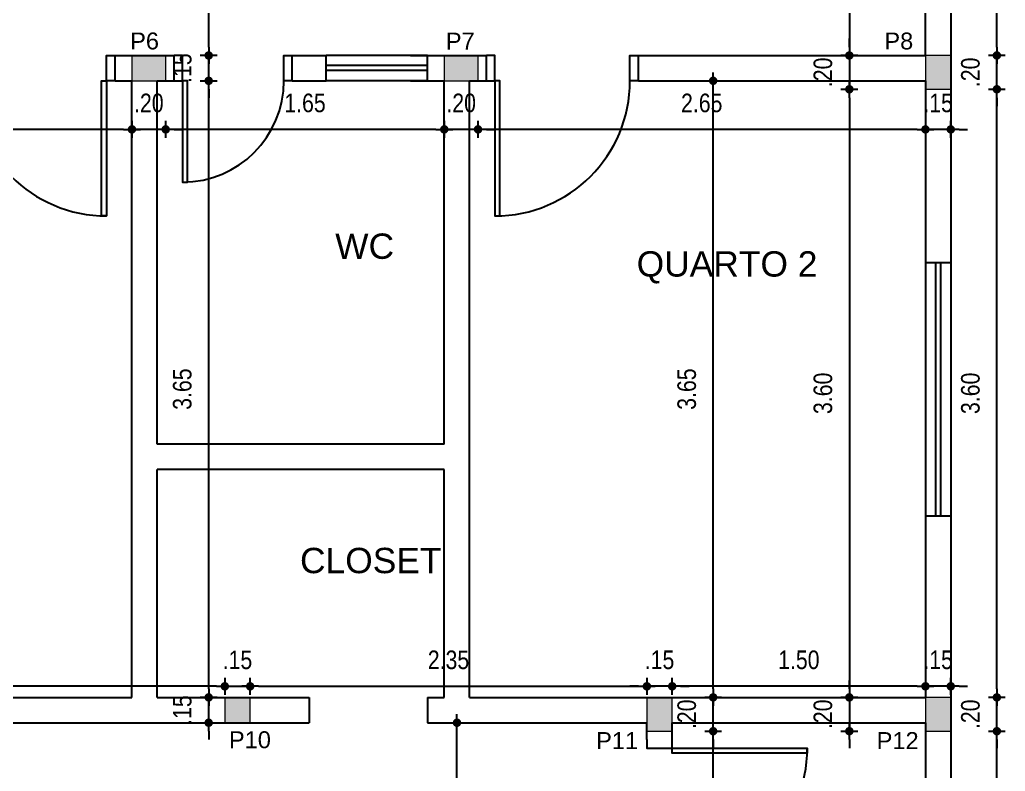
# Model space of a CAD drawing. Header units: millimetres. Extents: x 3212 to 6878, y 1640 to 3386.
# Drawn here: x 3312.78 to 3318.62, y 1711.57 to 1716.02 of the extents above; entities that cross this region are included whole.
import ezdxf

# ---------------------------------------------------------------- set-up
doc = ezdxf.new("R2010")
doc.units = ezdxf.units.MM
doc.header["$LTSCALE"] = 0.8
doc.layers.add('a-pem-08', color=8, linetype='Continuous')
doc.layers.add('COTA', color=2, linetype='Continuous')
doc.layers.add('COTAS', color=53, linetype='Continuous', lineweight=9)
doc.layers.add('pilares', color=1, linetype='Continuous', lineweight=9)
doc.styles.add('CARIMBO_DADOS', font='arial.ttf', dxfattribs={"height": 0.1})
doc.styles.add('F2', font='ARIALN.TTF')
doc.dimstyles.new('ARQUITETURA', dxfattribs={"dimtxt": 0.11, "dimasz": 0.05, "dimexe": 0.1, "dimexo": 0, "dimgap": 0.1, "dimtad": 1, "dimzin": 5, "dimdsep": 46, "dimtxsty": 'F2', "dimblk": 'COTA', "dimcen": 0, "dimse1": 1, "dimse2": 1, "dimadec": 0, "dimazin": 0, "dimtfac": 2, "dimtix": 1, "dimtmove": 2, "dimatfit": 3, "dimldrblk": 'COTA', "dimfxl": 0, "dimtolj": 1, "dimtzin": 5, "dimarcsym": 0})

# ---------------------------------------------------------------- blocks, each defined once
blk = doc.blocks.new('superior')
at = {"layer": 'a-pem-08'}
for p, q in [((2.7449, 8.0055), (2.7449, 3.6805)), ((2.5949, 4.9055), (2.5949, 7.8555)), ((-2.2051, 4.9055), (-1.8551, 4.9055)), ((-2.2051, 4.7555), (-2.2051, 4.9055)), ((-1.8551, 4.7555), (-1.8551, 4.9055)), ((-1.1551, 4.9055), (-0.9551, 4.9055)), ((-1.1551, 4.7555), (-1.1551, 4.9055)), ((-0.9551, 4.7555), (-0.9551, 4.9055)), ((-0.3551, 4.9055), (-0.9551, 4.9055)), ((-0.4551, 4.9055), (-0.0051, 4.9055)), ((-0.3551, 4.7555), (-0.3551, 4.9055)), ((-0.0051, 4.7555), (-0.0051, 4.9055)), ((0.8949, 4.9055), (2.5949, 4.9055)), ((0.8949, 4.7555), (0.8949, 4.9055)), ((-0.3551, 4.8455), (-0.9551, 4.8455)), ((-0.3551, 4.8155), (-0.9551, 4.8155)), ((-2.2051, 4.7555), (-2.1051, 4.7555)), ((-2.1051, 1.1055), (-2.1051, 4.7555)), ((-1.9551, 4.7555), (-1.8551, 4.7555)), ((-1.9551, 3.1055), (-1.9551, 4.7555)), ((-1.9551, 2.6055), (-1.9551, 4.7555)), ((-1.1551, 4.7555), (-0.9551, 4.7555)), ((-0.3551, 4.7555), (-0.9551, 4.7555)), ((-0.4551, 4.7555), (-0.2551, 4.7555)), ((-0.2551, 2.6055), (-0.2551, 4.7555)), ((-0.1051, 4.7555), (-0.0051, 4.7555)), ((-0.1051, 1.1055), (-0.1051, 4.7555)), ((0.8949, 4.7555), (2.5949, 4.7555)), ((2.5949, 4.7555), (2.5949, 3.6805)), ((2.5949, 3.6805), (2.7449, 3.6805)), ((2.5949, 3.6805), (2.5949, 2.1805)), ((2.6549, 3.6805), (2.6549, 2.1805)), ((2.6849, 3.6805), (2.6849, 2.1805)), ((2.7449, 3.6805), (2.7449, 2.1805)), ((-0.2551, 2.6055), (-1.9551, 2.6055)), ((-0.2551, 2.4555), (-1.9551, 2.4555)), ((-1.9551, 1.1055), (-1.9551, 2.4555)), ((-0.2551, 1.1055), (-0.2551, 2.4555)), ((2.5949, 2.1805), (2.5949, 1.1055)), ((2.5949, 2.1805), (2.7449, 2.1805)), ((2.7449, 2.1805), (2.7449, -0.5945)), ((-4.8051, 1.1055), (-2.1051, 1.1055)), ((-1.9551, 1.1055), (-1.0551, 1.1055)), ((-1.0551, 1.1055), (-1.0551, 0.9555)), ((-0.3551, 1.1055), (-0.2551, 1.1055)), ((-0.3551, 1.1055), (-0.3551, 0.9555)), ((-0.1051, 1.1055), (2.5949, 1.1055)), ((-4.8051, 0.9555), (-1.0551, 0.9555)), ((-0.3551, 0.9555), (0.9449, 0.9555)), ((0.9449, 0.8555), (0.9449, 0.9555)), ((1.0949, 0.9555), (2.5949, 0.9555)), ((1.0949, 0.9555), (2.5949, 0.9555)), ((1.0949, 0.8555), (1.0949, 0.9555)), ((2.5949, 0.9555), (2.5949, -0.5945))]:
    blk.add_line(p, q, dxfattribs=at)
for points in [[(-2.2051, 4.7555), (-2.2551, 4.7555), (-2.2551, 4.9055), (-2.2051, 4.9055)], [(-1.8551, 4.7555), (-1.8051, 4.7555), (-1.8051, 4.9055), (-1.8551, 4.9055)], [(-1.1551, 4.7555), (-1.2051, 4.7555), (-1.2051, 4.9055), (-1.1551, 4.9055)], [(-0.0051, 4.7555), (0.0449, 4.7555), (0.0449, 4.9055), (-0.0051, 4.9055)], [(0.8949, 4.7555), (0.8449, 4.7555), (0.8449, 4.9055), (0.8949, 4.9055)], [(0.9449, 0.8555), (0.9449, 0.8055), (1.0949, 0.8055), (1.0949, 0.8555)]]:
    blk.add_lwpolyline(points, dxfattribs=at)
for points in [[(-2.2551, 4.7555), (-2.2551, 3.9555), (-2.2851, 3.9555), (-2.2851, 4.7555)], [(-1.8051, 4.7555), (-1.8051, 4.1555), (-1.7751, 4.1555), (-1.7751, 4.7555)], [(0.0449, 4.7555), (0.0449, 3.9555), (0.0749, 3.9555), (0.0749, 4.7555)], [(1.0949, 0.8055), (1.8949, 0.8055), (1.8949, 0.7755), (1.0949, 0.7755)]]:
    blk.add_lwpolyline(points, close=True, dxfattribs=at)
for centre, radius, start, end in [((-2.2551, 4.7555), 0.8, 180, 270), ((-1.8051, 4.7555), 0.6, 270, 0), ((0.0449, 4.7555), 0.8, 270, 0), ((1.0949, 0.8055), 0.8, 270, 360)]:
    blk.add_arc(centre, radius, start, end, dxfattribs=at)
at = {"layer": 'a-pem-08', "color": 230, "char_height": 0.15, "attachment_point": 5, "style": 'CARIMBO_DADOS'}
for s, width, insert in [('WC', 2.48597, (-0.7269, 3.7755)), ('QUARTO 2', 1.437024, (1.4198, 3.6509)), ('CLOSET', 2.48597, (-0.6905, 1.9148))]:
    blk.add_mtext_dynamic_manual_height_columns(s, width=width, gutter_width=0.5, heights=[0], dxfattribs=dict(at, insert=insert))
blk = doc.blocks.new('COTA')
at = {"layer": 'COTA'}
for p, q in [((-1, 0), (1, 0)), ((0, 1), (0, -1))]:
    blk.add_line(p, q, dxfattribs=at)
at = {"layer": 'COTA', "const_width": 0.5}
blk.add_lwpolyline([(-0.25, 0, 1), (0.25, 0, 1)], format="xyb", close=True, dxfattribs=at)
blk = doc.blocks.new('*D660')
at = {"layer": 'COTAS', "color": 0, "lineweight": -2, "transparency": 16777216}
blk.add_line((3317.6915, 1718.6544), (3317.6915, 1715.8544), dxfattribs=at)
at = {"layer": 'Defpoints', "color": 0, "transparency": 16777216}
for p in [(3318.2923, 1718.7044), (3317.6915, 1715.8044), (3318.1423, 1715.8044)]:
    blk.add_point(p, dxfattribs=at)
at = {"layer": 'COTAS', "color": 0, "lineweight": -2, "transparency": 16777216, "xscale": 0.05, "yscale": 0.05, "zscale": 0.05}
for p, rotation in [((3317.6915, 1718.7044), 90), ((3317.6915, 1715.8044), 270)]:
    blk.add_blockref('COTA', p, dxfattribs=dict(at, rotation=rotation))
at = {"layer": 'COTAS', "color": 0, "transparency": 16777216, "insert": (3317.5354, 1717.2544), "char_height": 0.11, "attachment_point": 5, "rotation": 90, "style": 'F2'}
blk.add_mtext('\\A1;2.90', dxfattribs=at)
blk = doc.blocks.new('*D661')
at = {"layer": 'COTAS', "color": 0, "lineweight": -2, "transparency": 16777216}
for p, q in [((3317.6915, 1715.8544), (3317.6915, 1715.9044)), ((3317.6915, 1715.8044), (3317.6915, 1715.6044)), ((3317.6915, 1715.5544), (3317.6915, 1715.5044))]:
    blk.add_line(p, q, dxfattribs=at)
at = {"layer": 'Defpoints', "color": 0, "transparency": 16777216}
for p in [(3318.1423, 1715.8044), (3317.6915, 1715.6044), (3318.1423, 1715.6044)]:
    blk.add_point(p, dxfattribs=at)
at = {"layer": 'COTAS', "color": 0, "lineweight": -2, "transparency": 16777216, "xscale": 0.05, "yscale": 0.05, "zscale": 0.05}
for p, rotation in [((3317.6915, 1715.8044), 270), ((3317.6915, 1715.6044), 90)]:
    blk.add_blockref('COTA', p, dxfattribs=dict(at, rotation=rotation))
at = {"layer": 'COTAS', "color": 0, "transparency": 16777216, "insert": (3317.5354, 1715.7044), "char_height": 0.11, "attachment_point": 5, "rotation": 90, "style": 'F2'}
blk.add_mtext('\\A1;.20', dxfattribs=at)
blk = doc.blocks.new('*D662')
at = {"layer": 'COTAS', "color": 0, "lineweight": -2, "transparency": 16777216}
blk.add_line((3317.6915, 1715.5544), (3317.6915, 1712.0544), dxfattribs=at)
at = {"layer": 'Defpoints', "color": 0, "transparency": 16777216}
for p in [(3318.1423, 1715.6044), (3317.6915, 1712.0044), (3318.1423, 1712.0044)]:
    blk.add_point(p, dxfattribs=at)
at = {"layer": 'COTAS', "color": 0, "lineweight": -2, "transparency": 16777216, "xscale": 0.05, "yscale": 0.05, "zscale": 0.05}
for p, rotation in [((3317.6915, 1715.6044), 90), ((3317.6915, 1712.0044), 270)]:
    blk.add_blockref('COTA', p, dxfattribs=dict(at, rotation=rotation))
at = {"layer": 'COTAS', "color": 0, "transparency": 16777216, "insert": (3317.5354, 1713.8044), "char_height": 0.11, "attachment_point": 5, "rotation": 90, "style": 'F2'}
blk.add_mtext('\\A1;3.60', dxfattribs=at)
blk = doc.blocks.new('*D663')
at = {"layer": 'COTAS', "color": 0, "lineweight": -2, "transparency": 16777216}
for p, q in [((3317.6915, 1712.0544), (3317.6915, 1712.1044)), ((3317.6915, 1712.0044), (3317.6915, 1711.8044)), ((3317.6915, 1711.7544), (3317.6915, 1711.7044))]:
    blk.add_line(p, q, dxfattribs=at)
at = {"layer": 'Defpoints', "color": 0, "transparency": 16777216}
for p in [(3318.1423, 1712.0044), (3317.6915, 1711.8044), (3318.1423, 1711.8044)]:
    blk.add_point(p, dxfattribs=at)
at = {"layer": 'COTAS', "color": 0, "lineweight": -2, "transparency": 16777216, "xscale": 0.05, "yscale": 0.05, "zscale": 0.05}
for p, rotation in [((3317.6915, 1712.0044), 270), ((3317.6915, 1711.8044), 90)]:
    blk.add_blockref('COTA', p, dxfattribs=dict(at, rotation=rotation))
at = {"layer": 'COTAS', "color": 0, "transparency": 16777216, "insert": (3317.5354, 1711.9044), "char_height": 0.11, "attachment_point": 5, "rotation": 90, "style": 'F2'}
blk.add_mtext('\\A1;.20', dxfattribs=at)
blk = doc.blocks.new('*D670')
at = {"layer": 'COTAS', "color": 0, "lineweight": -2, "transparency": 16777216}
blk.add_line((3318.0923, 1712.0702), (3316.6923, 1712.0702), dxfattribs=at)
at = {"layer": 'Defpoints', "color": 0, "transparency": 16777216}
for p in [(3316.6423, 1712.0702), (3316.6423, 1712.0044), (3318.1423, 1712.0044)]:
    blk.add_point(p, dxfattribs=at)
at = {"layer": 'COTAS', "color": 0, "lineweight": -2, "transparency": 16777216, "xscale": 0.05, "yscale": 0.05, "zscale": 0.05, "rotation": 180}
blk.add_blockref('COTA', (3316.6423, 1712.0702), dxfattribs=at)
at = {"layer": 'COTAS', "color": 0, "lineweight": -2, "transparency": 16777216, "xscale": 0.05, "yscale": 0.05, "zscale": 0.05}
blk.add_blockref('COTA', (3318.1423, 1712.0702), dxfattribs=at)
at = {"layer": 'COTAS', "color": 0, "transparency": 16777216, "insert": (3317.3923, 1712.2263), "char_height": 0.11, "attachment_point": 5, "style": 'F2'}
blk.add_mtext('\\A1;1.50', dxfattribs=at)
blk = doc.blocks.new('*D671')
at = {"layer": 'COTAS', "color": 0, "lineweight": -2, "transparency": 16777216}
for p, q in [((3316.4423, 1712.0702), (3316.3923, 1712.0702)), ((3316.6423, 1712.0702), (3316.4923, 1712.0702)), ((3316.6923, 1712.0702), (3316.7423, 1712.0702))]:
    blk.add_line(p, q, dxfattribs=at)
at = {"layer": 'Defpoints', "color": 0, "transparency": 16777216}
for p in [(3316.4923, 1712.0702), (3316.4923, 1712.0044), (3316.6423, 1712.0044)]:
    blk.add_point(p, dxfattribs=at)
at = {"layer": 'COTAS', "color": 0, "lineweight": -2, "transparency": 16777216, "xscale": 0.05, "yscale": 0.05, "zscale": 0.05}
blk.add_blockref('COTA', (3316.4923, 1712.0702), dxfattribs=at)
at = {"layer": 'COTAS', "color": 0, "lineweight": -2, "transparency": 16777216, "xscale": 0.05, "yscale": 0.05, "zscale": 0.05, "rotation": 180}
blk.add_blockref('COTA', (3316.6423, 1712.0702), dxfattribs=at)
at = {"layer": 'COTAS', "color": 0, "transparency": 16777216, "insert": (3316.5673, 1712.2263), "char_height": 0.11, "attachment_point": 5, "style": 'F2'}
blk.add_mtext('\\A1;.15', dxfattribs=at)
blk = doc.blocks.new('*D636')
at = {"layer": 'COTAS', "color": 0, "lineweight": -2, "transparency": 16777216}
blk.add_line((3313.9423, 1712.0702), (3310.7923, 1712.0702), dxfattribs=at)
at = {"layer": 'Defpoints', "color": 0, "transparency": 16777216}
for p in [(3310.7423, 1712.0702), (3310.7423, 1712.0044), (3313.9923, 1712.0044)]:
    blk.add_point(p, dxfattribs=at)
at = {"layer": 'COTAS', "color": 0, "lineweight": -2, "transparency": 16777216, "xscale": 0.05, "yscale": 0.05, "zscale": 0.05, "rotation": 180}
blk.add_blockref('COTA', (3310.7423, 1712.0702), dxfattribs=at)
at = {"layer": 'COTAS', "color": 0, "lineweight": -2, "transparency": 16777216, "xscale": 0.05, "yscale": 0.05, "zscale": 0.05}
blk.add_blockref('COTA', (3313.9923, 1712.0702), dxfattribs=at)
at = {"layer": 'COTAS', "color": 0, "transparency": 16777216, "insert": (3312.3673, 1712.2263), "char_height": 0.11, "attachment_point": 5, "style": 'F2'}
blk.add_mtext('\\A1;3.25', dxfattribs=at)
blk = doc.blocks.new('*D672')
at = {"layer": 'COTAS', "color": 0, "lineweight": -2, "transparency": 16777216}
for p, q in [((3318.0923, 1712.0702), (3318.0423, 1712.0702)), ((3318.2923, 1712.0702), (3318.1423, 1712.0702)), ((3318.3423, 1712.0702), (3318.3923, 1712.0702))]:
    blk.add_line(p, q, dxfattribs=at)
at = {"layer": 'Defpoints', "color": 0, "transparency": 16777216}
for p in [(3318.1423, 1712.0702), (3318.1423, 1712.0044), (3318.2923, 1712.0044)]:
    blk.add_point(p, dxfattribs=at)
at = {"layer": 'COTAS', "color": 0, "lineweight": -2, "transparency": 16777216, "xscale": 0.05, "yscale": 0.05, "zscale": 0.05}
blk.add_blockref('COTA', (3318.1423, 1712.0702), dxfattribs=at)
at = {"layer": 'COTAS', "color": 0, "lineweight": -2, "transparency": 16777216, "xscale": 0.05, "yscale": 0.05, "zscale": 0.05, "rotation": 180}
blk.add_blockref('COTA', (3318.2923, 1712.0702), dxfattribs=at)
at = {"layer": 'COTAS', "color": 0, "transparency": 16777216, "insert": (3318.2173, 1712.2263), "char_height": 0.11, "attachment_point": 5, "style": 'F2'}
blk.add_mtext('\\A1;.15', dxfattribs=at)
blk = doc.blocks.new('*D673')
at = {"layer": 'COTAS', "color": 0, "lineweight": -2, "transparency": 16777216}
for p, q in [((3318.0923, 1715.3666), (3318.0423, 1715.3666)), ((3318.2923, 1715.3666), (3318.1423, 1715.3666)), ((3318.3423, 1715.3666), (3318.3923, 1715.3666))]:
    blk.add_line(p, q, dxfattribs=at)
at = {"layer": 'Defpoints', "color": 0, "transparency": 16777216}
for p in [(3318.1423, 1715.8044), (3318.2923, 1715.8044), (3318.1423, 1715.3666)]:
    blk.add_point(p, dxfattribs=at)
at = {"layer": 'COTAS', "color": 0, "lineweight": -2, "transparency": 16777216, "xscale": 0.05, "yscale": 0.05, "zscale": 0.05}
blk.add_blockref('COTA', (3318.1423, 1715.3666), dxfattribs=at)
at = {"layer": 'COTAS', "color": 0, "lineweight": -2, "transparency": 16777216, "xscale": 0.05, "yscale": 0.05, "zscale": 0.05, "rotation": 180}
blk.add_blockref('COTA', (3318.2923, 1715.3666), dxfattribs=at)
at = {"layer": 'COTAS', "color": 0, "transparency": 16777216, "insert": (3318.2173, 1715.5227), "char_height": 0.11, "attachment_point": 5, "style": 'F2'}
blk.add_mtext('\\A1;.15', dxfattribs=at)
blk = doc.blocks.new('*D674')
at = {"layer": 'COTAS', "color": 0, "lineweight": -2, "transparency": 16777216}
blk.add_line((3318.0923, 1715.3666), (3315.5423, 1715.3666), dxfattribs=at)
at = {"layer": 'Defpoints', "color": 0, "transparency": 16777216}
for p in [(3318.1423, 1715.8044), (3315.4923, 1715.6544), (3315.4923, 1715.3666)]:
    blk.add_point(p, dxfattribs=at)
at = {"layer": 'COTAS', "color": 0, "lineweight": -2, "transparency": 16777216, "xscale": 0.05, "yscale": 0.05, "zscale": 0.05, "rotation": 180}
blk.add_blockref('COTA', (3315.4923, 1715.3666), dxfattribs=at)
at = {"layer": 'COTAS', "color": 0, "lineweight": -2, "transparency": 16777216, "xscale": 0.05, "yscale": 0.05, "zscale": 0.05}
blk.add_blockref('COTA', (3318.1423, 1715.3666), dxfattribs=at)
at = {"layer": 'COTAS', "color": 0, "transparency": 16777216, "insert": (3316.8173, 1715.5227), "char_height": 0.11, "attachment_point": 5, "style": 'F2'}
blk.add_mtext('\\A1;2.65', dxfattribs=at)
blk = doc.blocks.new('*D675')
at = {"layer": 'COTAS', "color": 0, "lineweight": -2, "transparency": 16777216}
for p, q in [((3315.2423, 1715.3666), (3315.1923, 1715.3666)), ((3315.4923, 1715.3666), (3315.2923, 1715.3666)), ((3315.5423, 1715.3666), (3315.5923, 1715.3666))]:
    blk.add_line(p, q, dxfattribs=at)
at = {"layer": 'Defpoints', "color": 0, "transparency": 16777216}
for p in [(3315.2923, 1715.6544), (3315.4923, 1715.6544), (3315.2923, 1715.3666)]:
    blk.add_point(p, dxfattribs=at)
at = {"layer": 'COTAS', "color": 0, "lineweight": -2, "transparency": 16777216, "xscale": 0.05, "yscale": 0.05, "zscale": 0.05}
blk.add_blockref('COTA', (3315.2923, 1715.3666), dxfattribs=at)
at = {"layer": 'COTAS', "color": 0, "lineweight": -2, "transparency": 16777216, "xscale": 0.05, "yscale": 0.05, "zscale": 0.05, "rotation": 180}
blk.add_blockref('COTA', (3315.4923, 1715.3666), dxfattribs=at)
at = {"layer": 'COTAS', "color": 0, "transparency": 16777216, "insert": (3315.3923, 1715.5227), "char_height": 0.11, "attachment_point": 5, "style": 'F2'}
blk.add_mtext('\\A1;.20', dxfattribs=at)
blk = doc.blocks.new('*D676')
at = {"layer": 'COTAS', "color": 0, "lineweight": -2, "transparency": 16777216}
blk.add_line((3315.2423, 1715.3666), (3313.6923, 1715.3666), dxfattribs=at)
at = {"layer": 'Defpoints', "color": 0, "transparency": 16777216}
for p in [(3313.6423, 1715.6544), (3315.2923, 1715.6544), (3313.6423, 1715.3666)]:
    blk.add_point(p, dxfattribs=at)
at = {"layer": 'COTAS', "color": 0, "lineweight": -2, "transparency": 16777216, "xscale": 0.05, "yscale": 0.05, "zscale": 0.05, "rotation": 180}
blk.add_blockref('COTA', (3313.6423, 1715.3666), dxfattribs=at)
at = {"layer": 'COTAS', "color": 0, "lineweight": -2, "transparency": 16777216, "xscale": 0.05, "yscale": 0.05, "zscale": 0.05}
blk.add_blockref('COTA', (3315.2923, 1715.3666), dxfattribs=at)
at = {"layer": 'COTAS', "color": 0, "transparency": 16777216, "insert": (3314.4673, 1715.5227), "char_height": 0.11, "attachment_point": 5, "style": 'F2'}
blk.add_mtext('\\A1;1.65', dxfattribs=at)
blk = doc.blocks.new('*D677')
at = {"layer": 'COTAS', "color": 0, "lineweight": -2, "transparency": 16777216}
for p, q in [((3313.3923, 1715.3666), (3313.3423, 1715.3666)), ((3313.6423, 1715.3666), (3313.4423, 1715.3666)), ((3313.6923, 1715.3666), (3313.7423, 1715.3666))]:
    blk.add_line(p, q, dxfattribs=at)
at = {"layer": 'Defpoints', "color": 0, "transparency": 16777216}
for p in [(3313.4423, 1715.6544), (3313.6423, 1715.6544), (3313.4423, 1715.3666)]:
    blk.add_point(p, dxfattribs=at)
at = {"layer": 'COTAS', "color": 0, "lineweight": -2, "transparency": 16777216, "xscale": 0.05, "yscale": 0.05, "zscale": 0.05}
blk.add_blockref('COTA', (3313.4423, 1715.3666), dxfattribs=at)
at = {"layer": 'COTAS', "color": 0, "lineweight": -2, "transparency": 16777216, "xscale": 0.05, "yscale": 0.05, "zscale": 0.05, "rotation": 180}
blk.add_blockref('COTA', (3313.6423, 1715.3666), dxfattribs=at)
at = {"layer": 'COTAS', "color": 0, "transparency": 16777216, "insert": (3313.5423, 1715.5227), "char_height": 0.11, "attachment_point": 5, "style": 'F2'}
blk.add_mtext('\\A1;.20', dxfattribs=at)
blk = doc.blocks.new('*D678')
at = {"layer": 'COTAS', "color": 0, "lineweight": -2, "transparency": 16777216}
blk.add_line((3313.3923, 1715.3666), (3310.7923, 1715.3666), dxfattribs=at)
at = {"layer": 'Defpoints', "color": 0, "transparency": 16777216}
for p in [(3313.4423, 1715.6544), (3310.7423, 1715.6044), (3310.7423, 1715.3666)]:
    blk.add_point(p, dxfattribs=at)
at = {"layer": 'COTAS', "color": 0, "lineweight": -2, "transparency": 16777216, "xscale": 0.05, "yscale": 0.05, "zscale": 0.05, "rotation": 180}
blk.add_blockref('COTA', (3310.7423, 1715.3666), dxfattribs=at)
at = {"layer": 'COTAS', "color": 0, "lineweight": -2, "transparency": 16777216, "xscale": 0.05, "yscale": 0.05, "zscale": 0.05}
blk.add_blockref('COTA', (3313.4423, 1715.3666), dxfattribs=at)
at = {"layer": 'COTAS', "color": 0, "transparency": 16777216, "insert": (3312.0923, 1715.5227), "char_height": 0.11, "attachment_point": 5, "style": 'F2'}
blk.add_mtext('\\A1;2.70', dxfattribs=at)
blk = doc.blocks.new('*D692')
at = {"layer": 'COTAS', "color": 0, "lineweight": -2, "transparency": 16777216}
blk.add_line((3318.5652, 1708.4044), (3318.5652, 1711.7544), dxfattribs=at)
at = {"layer": 'Defpoints', "color": 0, "transparency": 16777216}
for p in [(3318.2923, 1711.8044), (3318.5652, 1711.8044), (3318.2923, 1708.3544)]:
    blk.add_point(p, dxfattribs=at)
at = {"layer": 'COTAS', "color": 0, "lineweight": -2, "transparency": 16777216, "xscale": 0.05, "yscale": 0.05, "zscale": 0.05}
for p, rotation in [((3318.5652, 1711.8044), 90), ((3318.5652, 1708.3544), 270)]:
    blk.add_blockref('COTA', p, dxfattribs=dict(at, rotation=rotation))
at = {"layer": 'COTAS', "color": 0, "transparency": 16777216, "insert": (3318.409, 1710.0794), "char_height": 0.11, "attachment_point": 5, "rotation": 90, "style": 'F2'}
blk.add_mtext('\\A1;3.45', dxfattribs=at)
blk = doc.blocks.new('*D693')
at = {"layer": 'COTAS', "color": 0, "lineweight": -2, "transparency": 16777216}
for p, q in [((3318.5652, 1712.0544), (3318.5652, 1712.1044)), ((3318.5652, 1711.8044), (3318.5652, 1712.0044)), ((3318.5652, 1711.7544), (3318.5652, 1711.7044))]:
    blk.add_line(p, q, dxfattribs=at)
at = {"layer": 'Defpoints', "color": 0, "transparency": 16777216}
for p in [(3318.2923, 1712.0044), (3318.5652, 1712.0044), (3318.2923, 1711.8044)]:
    blk.add_point(p, dxfattribs=at)
at = {"layer": 'COTAS', "color": 0, "lineweight": -2, "transparency": 16777216, "xscale": 0.05, "yscale": 0.05, "zscale": 0.05}
for p, rotation in [((3318.5652, 1712.0044), 270), ((3318.5652, 1711.8044), 90)]:
    blk.add_blockref('COTA', p, dxfattribs=dict(at, rotation=rotation))
at = {"layer": 'COTAS', "color": 0, "transparency": 16777216, "insert": (3318.409, 1711.9044), "char_height": 0.11, "attachment_point": 5, "rotation": 90, "style": 'F2'}
blk.add_mtext('\\A1;.20', dxfattribs=at)
blk = doc.blocks.new('*D694')
at = {"layer": 'COTAS', "color": 0, "lineweight": -2, "transparency": 16777216}
blk.add_line((3318.5652, 1712.0544), (3318.5652, 1715.5544), dxfattribs=at)
at = {"layer": 'Defpoints', "color": 0, "transparency": 16777216}
for p in [(3318.2923, 1715.6044), (3318.5652, 1715.6044), (3318.2923, 1712.0044)]:
    blk.add_point(p, dxfattribs=at)
at = {"layer": 'COTAS', "color": 0, "lineweight": -2, "transparency": 16777216, "xscale": 0.05, "yscale": 0.05, "zscale": 0.05}
for p, rotation in [((3318.5652, 1715.6044), 90), ((3318.5652, 1712.0044), 270)]:
    blk.add_blockref('COTA', p, dxfattribs=dict(at, rotation=rotation))
at = {"layer": 'COTAS', "color": 0, "transparency": 16777216, "insert": (3318.409, 1713.8044), "char_height": 0.11, "attachment_point": 5, "rotation": 90, "style": 'F2'}
blk.add_mtext('\\A1;3.60', dxfattribs=at)
blk = doc.blocks.new('*D695')
at = {"layer": 'COTAS', "color": 0, "lineweight": -2, "transparency": 16777216}
for p, q in [((3318.5652, 1715.8544), (3318.5652, 1715.9044)), ((3318.5652, 1715.6044), (3318.5652, 1715.8044)), ((3318.5652, 1715.5544), (3318.5652, 1715.5044))]:
    blk.add_line(p, q, dxfattribs=at)
at = {"layer": 'Defpoints', "color": 0, "transparency": 16777216}
for p in [(3318.2923, 1715.8044), (3318.5652, 1715.8044), (3318.2923, 1715.6044)]:
    blk.add_point(p, dxfattribs=at)
at = {"layer": 'COTAS', "color": 0, "lineweight": -2, "transparency": 16777216, "xscale": 0.05, "yscale": 0.05, "zscale": 0.05}
for p, rotation in [((3318.5652, 1715.8044), 270), ((3318.5652, 1715.6044), 90)]:
    blk.add_blockref('COTA', p, dxfattribs=dict(at, rotation=rotation))
at = {"layer": 'COTAS', "color": 0, "transparency": 16777216, "insert": (3318.409, 1715.7044), "char_height": 0.11, "attachment_point": 5, "rotation": 90, "style": 'F2'}
blk.add_mtext('\\A1;.20', dxfattribs=at)
blk = doc.blocks.new('*D642')
at = {"layer": 'COTAS', "color": 0, "lineweight": -2, "transparency": 16777216}
blk.add_line((3318.5652, 1715.8544), (3318.5652, 1718.6544), dxfattribs=at)
at = {"layer": 'Defpoints', "color": 0, "transparency": 16777216}
for p in [(3318.2923, 1718.7044), (3318.5652, 1718.7044), (3318.2923, 1715.8044)]:
    blk.add_point(p, dxfattribs=at)
at = {"layer": 'COTAS', "color": 0, "lineweight": -2, "transparency": 16777216, "xscale": 0.05, "yscale": 0.05, "zscale": 0.05}
for p, rotation in [((3318.5652, 1718.7044), 90), ((3318.5652, 1715.8044), 270)]:
    blk.add_blockref('COTA', p, dxfattribs=dict(at, rotation=rotation))
at = {"layer": 'COTAS', "color": 0, "transparency": 16777216, "insert": (3318.409, 1717.2544), "char_height": 0.11, "attachment_point": 5, "rotation": 90, "style": 'F2'}
blk.add_mtext('\\A1;2.90', dxfattribs=at)
blk = doc.blocks.new('pilar')
at = {"layer": 'pilares'}
for p, q in [((0.0975, 0.0556), (-0.0525, 0.0556)), ((-0.0525, 0.0556), (-0.0525, -0.0944)), ((0.0975, -0.0944), (0.0975, 0.0556)), ((-0.0525, -0.0944), (0.0975, -0.0944))]:
    blk.add_line(p, q, dxfattribs=at)
blk = doc.blocks.new('*D696')
at = {"layer": 'COTAS', "color": 0, "lineweight": -2, "transparency": 16777216}
for p, q in [((3313.9423, 1712.07), (3313.8923, 1712.07)), ((3313.9923, 1712.07), (3314.1423, 1712.07)), ((3314.1923, 1712.07), (3314.2423, 1712.07))]:
    blk.add_line(p, q, dxfattribs=at)
at = {"layer": 'Defpoints', "color": 0, "transparency": 16777216}
for p in [(3314.1423, 1712.07), (3313.9923, 1712.0044), (3314.1423, 1712.0044)]:
    blk.add_point(p, dxfattribs=at)
at = {"layer": 'COTAS', "color": 0, "lineweight": -2, "transparency": 16777216, "xscale": 0.05, "yscale": 0.05, "zscale": 0.05}
blk.add_blockref('COTA', (3313.9923, 1712.07), dxfattribs=at)
at = {"layer": 'COTAS', "color": 0, "lineweight": -2, "transparency": 16777216, "xscale": 0.05, "yscale": 0.05, "zscale": 0.05, "rotation": 180}
blk.add_blockref('COTA', (3314.1423, 1712.07), dxfattribs=at)
at = {"layer": 'COTAS', "color": 0, "transparency": 16777216, "insert": (3314.0673, 1712.2262), "char_height": 0.11, "attachment_point": 5, "style": 'F2'}
blk.add_mtext('\\A1;.15', dxfattribs=at)
blk = doc.blocks.new('*D697')
at = {"layer": 'COTAS', "color": 0, "lineweight": -2, "transparency": 16777216}
blk.add_line((3314.1923, 1712.07), (3316.4423, 1712.07), dxfattribs=at)
at = {"layer": 'Defpoints', "color": 0, "transparency": 16777216}
for p in [(3316.4923, 1712.0702), (3316.4923, 1712.07), (3314.1423, 1712.0044)]:
    blk.add_point(p, dxfattribs=at)
at = {"layer": 'COTAS', "color": 0, "lineweight": -2, "transparency": 16777216, "xscale": 0.05, "yscale": 0.05, "zscale": 0.05, "rotation": 180}
blk.add_blockref('COTA', (3314.1423, 1712.07), dxfattribs=at)
at = {"layer": 'COTAS', "color": 0, "lineweight": -2, "transparency": 16777216, "xscale": 0.05, "yscale": 0.05, "zscale": 0.05}
blk.add_blockref('COTA', (3316.4923, 1712.07), dxfattribs=at)
at = {"layer": 'COTAS', "color": 0, "transparency": 16777216, "insert": (3315.3173, 1712.2262), "char_height": 0.11, "attachment_point": 5, "style": 'F2'}
blk.add_mtext('\\A1;2.35', dxfattribs=at)
blk = doc.blocks.new('*D698')
at = {"layer": 'COTAS', "color": 0, "lineweight": -2, "transparency": 16777216}
for p, q in [((3313.8969, 1712.0544), (3313.8969, 1712.1044)), ((3313.8969, 1711.8544), (3313.8969, 1712.0044)), ((3313.8969, 1711.8044), (3313.8969, 1711.7544))]:
    blk.add_line(p, q, dxfattribs=at)
at = {"layer": 'Defpoints', "color": 0, "transparency": 16777216}
for p in [(3313.8969, 1712.0044), (3313.9923, 1712.0044), (3313.9923, 1711.8544)]:
    blk.add_point(p, dxfattribs=at)
at = {"layer": 'COTAS', "color": 0, "lineweight": -2, "transparency": 16777216, "xscale": 0.05, "yscale": 0.05, "zscale": 0.05}
for p, rotation in [((3313.8969, 1712.0044), 270), ((3313.8969, 1711.8544), 90)]:
    blk.add_blockref('COTA', p, dxfattribs=dict(at, rotation=rotation))
at = {"layer": 'COTAS', "color": 0, "transparency": 16777216, "insert": (3313.7407, 1711.9294), "char_height": 0.11, "attachment_point": 5, "rotation": 90, "style": 'F2'}
blk.add_mtext('\\A1;.15', dxfattribs=at)
blk = doc.blocks.new('*D644')
at = {"layer": 'COTAS', "color": 0, "lineweight": -2, "transparency": 16777216}
blk.add_line((3313.8969, 1712.0544), (3313.8969, 1715.6044), dxfattribs=at)
at = {"layer": 'Defpoints', "color": 0, "transparency": 16777216}
for p in [(3313.8969, 1715.6544), (3313.8969, 1715.6544), (3313.9923, 1712.0044)]:
    blk.add_point(p, dxfattribs=at)
at = {"layer": 'COTAS', "color": 0, "lineweight": -2, "transparency": 16777216, "xscale": 0.05, "yscale": 0.05, "zscale": 0.05}
for p, rotation in [((3313.8969, 1715.6544), 90), ((3313.8969, 1712.0044), 270)]:
    blk.add_blockref('COTA', p, dxfattribs=dict(at, rotation=rotation))
at = {"layer": 'COTAS', "color": 0, "transparency": 16777216, "insert": (3313.7407, 1713.8294), "char_height": 0.11, "attachment_point": 5, "rotation": 90, "style": 'F2'}
blk.add_mtext('\\A1;3.65', dxfattribs=at)
blk = doc.blocks.new('*D699')
at = {"layer": 'COTAS', "color": 0, "lineweight": -2, "transparency": 16777216}
for p, q in [((3313.8969, 1715.8544), (3313.8969, 1715.9044)), ((3313.8969, 1715.6544), (3313.8969, 1715.8044)), ((3313.8969, 1715.6044), (3313.8969, 1715.5544))]:
    blk.add_line(p, q, dxfattribs=at)
at = {"layer": 'Defpoints', "color": 0, "transparency": 16777216}
for p in [(3313.6423, 1715.8044), (3313.8969, 1715.8044), (3313.8969, 1715.6544)]:
    blk.add_point(p, dxfattribs=at)
at = {"layer": 'COTAS', "color": 0, "lineweight": -2, "transparency": 16777216, "xscale": 0.05, "yscale": 0.05, "zscale": 0.05}
for p, rotation in [((3313.8969, 1715.8044), 270), ((3313.8969, 1715.6544), 90)]:
    blk.add_blockref('COTA', p, dxfattribs=dict(at, rotation=rotation))
at = {"layer": 'COTAS', "color": 0, "transparency": 16777216, "insert": (3313.7407, 1715.7294), "char_height": 0.11, "attachment_point": 5, "rotation": 90, "style": 'F2'}
blk.add_mtext('\\A1;.15', dxfattribs=at)
blk = doc.blocks.new('*D700')
at = {"layer": 'COTAS', "color": 0, "lineweight": -2, "transparency": 16777216}
blk.add_line((3313.8969, 1715.8544), (3313.8969, 1718.7044), dxfattribs=at)
at = {"layer": 'Defpoints', "color": 0, "transparency": 16777216}
for p in [(3313.8969, 1718.7544), (3313.9111, 1718.7544), (3313.6423, 1715.8044)]:
    blk.add_point(p, dxfattribs=at)
at = {"layer": 'COTAS', "color": 0, "lineweight": -2, "transparency": 16777216, "xscale": 0.05, "yscale": 0.05, "zscale": 0.05}
for p, rotation in [((3313.8969, 1718.7544), 90), ((3313.8969, 1715.8044), 270)]:
    blk.add_blockref('COTA', p, dxfattribs=dict(at, rotation=rotation))
at = {"layer": 'COTAS', "color": 0, "transparency": 16777216, "insert": (3313.7407, 1717.2794), "char_height": 0.11, "attachment_point": 5, "rotation": 90, "style": 'F2'}
blk.add_mtext('\\A1;2.95', dxfattribs=at)
blk = doc.blocks.new('*D648')
at = {"layer": 'COTAS', "color": 0, "lineweight": -2, "transparency": 16777216}
blk.add_line((3316.8849, 1708.4544), (3316.8849, 1711.7544), dxfattribs=at)
at = {"layer": 'Defpoints', "color": 0, "transparency": 16777216}
for p in [(3316.8317, 1711.8044), (3316.8849, 1711.8044), (3316.8317, 1708.4044)]:
    blk.add_point(p, dxfattribs=at)
at = {"layer": 'COTAS', "color": 0, "lineweight": -2, "transparency": 16777216, "xscale": 0.05, "yscale": 0.05, "zscale": 0.05}
for p, rotation in [((3316.8849, 1711.8044), 90), ((3316.8849, 1708.4044), 270)]:
    blk.add_blockref('COTA', p, dxfattribs=dict(at, rotation=rotation))
at = {"layer": 'COTAS', "color": 0, "transparency": 16777216, "insert": (3316.7288, 1710.1044), "char_height": 0.11, "attachment_point": 5, "rotation": 90, "style": 'F2'}
blk.add_mtext('\\A1;3.40', dxfattribs=at)
blk = doc.blocks.new('*D649')
at = {"layer": 'COTAS', "color": 0, "lineweight": -2, "transparency": 16777216}
for p, q in [((3316.8849, 1712.0544), (3316.8849, 1712.1044)), ((3316.8849, 1711.8044), (3316.8849, 1712.0044)), ((3316.8849, 1711.7544), (3316.8849, 1711.7044))]:
    blk.add_line(p, q, dxfattribs=at)
at = {"layer": 'Defpoints', "color": 0, "transparency": 16777216}
for p in [(3316.8317, 1712.0044), (3316.8849, 1712.0044), (3316.8317, 1711.8044)]:
    blk.add_point(p, dxfattribs=at)
at = {"layer": 'COTAS', "color": 0, "lineweight": -2, "transparency": 16777216, "xscale": 0.05, "yscale": 0.05, "zscale": 0.05}
for p, rotation in [((3316.8849, 1712.0044), 270), ((3316.8849, 1711.8044), 90)]:
    blk.add_blockref('COTA', p, dxfattribs=dict(at, rotation=rotation))
at = {"layer": 'COTAS', "color": 0, "transparency": 16777216, "insert": (3316.7288, 1711.9044), "char_height": 0.11, "attachment_point": 5, "rotation": 90, "style": 'F2'}
blk.add_mtext('\\A1;.20', dxfattribs=at)
blk = doc.blocks.new('*D650')
at = {"layer": 'COTAS', "color": 0, "lineweight": -2, "transparency": 16777216}
blk.add_line((3316.8849, 1712.0544), (3316.8849, 1715.6044), dxfattribs=at)
at = {"layer": 'Defpoints', "color": 0, "transparency": 16777216}
for p in [(3316.8849, 1715.6544), (3316.8849, 1715.6544), (3316.8317, 1712.0044)]:
    blk.add_point(p, dxfattribs=at)
at = {"layer": 'COTAS', "color": 0, "lineweight": -2, "transparency": 16777216, "xscale": 0.05, "yscale": 0.05, "zscale": 0.05}
for p, rotation in [((3316.8849, 1715.6544), 90), ((3316.8849, 1712.0044), 270)]:
    blk.add_blockref('COTA', p, dxfattribs=dict(at, rotation=rotation))
at = {"layer": 'COTAS', "color": 0, "transparency": 16777216, "insert": (3316.7288, 1713.8294), "char_height": 0.11, "attachment_point": 5, "rotation": 90, "style": 'F2'}
blk.add_mtext('\\A1;3.65', dxfattribs=at)
blk = doc.blocks.new('*D704')
at = {"layer": 'COTAS', "color": 0, "lineweight": -2, "transparency": 16777216}
blk.add_line((3315.3676, 1708.4044), (3315.3676, 1711.8044), dxfattribs=at)
at = {"layer": 'Defpoints', "color": 0, "transparency": 16777216}
for p in [(3315.3676, 1711.8544), (3315.4723, 1711.8544), (3315.4723, 1708.3544)]:
    blk.add_point(p, dxfattribs=at)
at = {"layer": 'COTAS', "color": 0, "lineweight": -2, "transparency": 16777216, "xscale": 0.05, "yscale": 0.05, "zscale": 0.05}
for p, rotation in [((3315.3676, 1711.8544), 90), ((3315.3676, 1708.3544), 270)]:
    blk.add_blockref('COTA', p, dxfattribs=dict(at, rotation=rotation))
at = {"layer": 'COTAS', "color": 0, "transparency": 16777216, "insert": (3315.2114, 1710.1044), "char_height": 0.11, "attachment_point": 5, "rotation": 90, "style": 'F2'}
blk.add_mtext('\\A1;3.50', dxfattribs=at)

msp = doc.modelspace()

# ---------------------------------------------------------------- hatches: boundary and pattern name
h = msp.add_hatch(color=256)
h.paths.add_polyline_path([(3310.7423, 1708.4044), (3310.5923, 1708.4044), (3310.5923, 1708.2044), (3310.7423, 1708.2044)])
h.paths.add_polyline_path([(3310.7423, 1712.0044), (3310.5923, 1712.0044), (3310.5923, 1711.8044), (3310.7423, 1711.8044)])
h.paths.add_polyline_path([(3310.7423, 1715.8044), (3310.5923, 1715.8044), (3310.5923, 1715.6044), (3310.7423, 1715.6044)])
h.paths.add_polyline_path([(3313.6423, 1715.8044), (3313.4423, 1715.8044), (3313.4423, 1715.6544), (3313.6423, 1715.6544)])
h.paths.add_polyline_path([(3315.4923, 1715.8044), (3315.2923, 1715.8044), (3315.2923, 1715.6544), (3315.4923, 1715.6544)])
h.paths.add_polyline_path([(3316.6423, 1712.0044), (3316.4923, 1712.0044), (3316.4923, 1711.8044), (3316.6423, 1711.8044)])
h.paths.add_polyline_path([(3318.2923, 1712.0044), (3318.1423, 1712.0044), (3318.1423, 1711.8044), (3318.2923, 1711.8044)])
h.paths.add_polyline_path([(3314.5912, 1703.2044), (3314.3912, 1703.2044), (3314.3912, 1703.0544), (3314.5912, 1703.0544)])
h.paths.add_polyline_path([(3314.6412, 1703.7038), (3314.4412, 1703.7038), (3314.4412, 1703.5538), (3314.6412, 1703.5538)])
h.paths.add_polyline_path([(3315.6723, 1703.7039), (3315.4723, 1703.7039), (3315.4723, 1703.5539), (3315.6723, 1703.5539)])
h.paths.add_polyline_path([(3311.7923, 1703.2044), (3311.5923, 1703.2044), (3311.5923, 1703.0544), (3311.7923, 1703.0544)])
h.paths.add_polyline_path([(3310.7423, 1704.2544), (3310.5923, 1704.2544), (3310.5923, 1704.0544), (3310.7423, 1704.0544)])
h.paths.add_polyline_path([(3316.6423, 1708.4044), (3316.4923, 1708.4044), (3316.4923, 1708.2044), (3316.6423, 1708.2044)])
h.paths.add_polyline_path([(3315.6723, 1708.3544), (3315.4723, 1708.3544), (3315.4723, 1708.2044), (3315.6723, 1708.2044)])
h.paths.add_polyline_path([(3318.2923, 1708.3544), (3318.1423, 1708.3544), (3318.1423, 1708.1544), (3318.2923, 1708.1544)])
h.paths.add_polyline_path([(3318.2923, 1718.9044), (3318.1423, 1718.9044), (3318.1423, 1718.7044), (3318.2923, 1718.7044)])
h.paths.add_polyline_path([(3314.6725, 1718.9044), (3314.4725, 1718.9044), (3314.4725, 1718.7544), (3314.6725, 1718.7544)])
h.paths.add_polyline_path([(3310.7423, 1718.9044), (3310.5923, 1718.9044), (3310.5923, 1718.7044), (3310.7423, 1718.7044)])
h = msp.add_hatch(color=256)
h.paths.add_polyline_path([(3303.4228, 1703.7547), (3303.2728, 1703.7547), (3303.2728, 1703.5547), (3303.4228, 1703.5547)])
h.paths.add_polyline_path([(3318.2923, 1703.7547), (3318.1423, 1703.7547), (3318.1423, 1703.5547), (3318.2923, 1703.5547)])
h.paths.add_polyline_path([(3318.2923, 1715.8044), (3318.1423, 1715.8044), (3318.1423, 1715.6044), (3318.2923, 1715.6044)])
h.paths.add_polyline_path([(3303.4228, 1715.8044), (3303.2728, 1715.8044), (3303.2728, 1715.6044), (3303.4228, 1715.6044)])
msp.add_hatch(color=256).paths.add_polyline_path([(3314.1423, 1712.0044), (3313.9923, 1712.0044), (3313.9923, 1711.8544), (3314.1423, 1711.8544)])

# ---------------------------------------------------------------- linework, layer by layer
at = {"layer": 'pilares'}
for points in [[(3313.6423, 1715.6544), (3313.6423, 1715.8044), (3313.4423, 1715.8044), (3313.4423, 1715.6544)], [(3315.4923, 1715.6544), (3315.4923, 1715.8044), (3315.2923, 1715.8044), (3315.2923, 1715.6544)], [(3318.1423, 1715.6044), (3318.2923, 1715.6044), (3318.2923, 1715.8044), (3318.1423, 1715.8044)], [(3316.4923, 1711.8044), (3316.6423, 1711.8044), (3316.6423, 1712.0044), (3316.4923, 1712.0044)], [(3318.1423, 1711.8044), (3318.2923, 1711.8044), (3318.2923, 1712.0044), (3318.1423, 1712.0044)]]:
    msp.add_lwpolyline(points, close=True, dxfattribs=at)

# ---------------------------------------------------------------- block references
at = {"layer": 'COTAS'}
for name, p in [('superior', (3315.5474, 1710.8989)), ('pilar', (3314.0448, 1711.9489))]:
    msp.add_blockref(name, p, dxfattribs=at)

# ---------------------------------------------------------------- texts
at = {"color": 230, "char_height": 0.1, "attachment_point": 5, "style": 'CARIMBO_DADOS'}
for s, insert in [('P6', (3313.517, 1715.8894)), ('P7', (3315.387, 1715.8894)), ('P8', (3317.9845, 1715.8894)), ('P10', (3314.1411, 1711.7531)), ('P11', (3316.316, 1711.7489)), ('P12', (3317.9778, 1711.7489))]:
    msp.add_mtext(s, dxfattribs=dict(at, insert=insert))

# ---------------------------------------------------------------- dimensions: what is measured, and where the dimension line sits
at = {"layer": 'COTAS'}
for base, p1, p2, picture, middle in [((3313.8969, 1718.7544), (3313.6423, 1715.8044), (3313.9111, 1718.7544), '*D700', (3313.7407, 1717.2794)), ((3317.6915, 1715.8044), (3318.2923, 1718.7044), (3318.1423, 1715.8044), '*D660', (3317.5354, 1717.2544)), ((3318.5652, 1718.7044), (3318.2923, 1715.8044), (3318.2923, 1718.7044), '*D642', (3318.409, 1717.2544)), ((3313.8969, 1715.8044), (3313.8969, 1715.6544), (3313.6423, 1715.8044), '*D699', (3313.7407, 1715.7294)), ((3317.6915, 1715.6044), (3318.1423, 1715.8044), (3318.1423, 1715.6044), '*D661', (3317.5354, 1715.7044)), ((3318.5652, 1715.8044), (3318.2923, 1715.6044), (3318.2923, 1715.8044), '*D695', (3318.409, 1715.7044)), ((3313.8969, 1715.6544), (3313.9923, 1712.0044), (3313.8969, 1715.6544), '*D644', (3313.7407, 1713.8294)), ((3316.8849, 1715.6544), (3316.8317, 1712.0044), (3316.8849, 1715.6544), '*D650', (3316.7288, 1713.8294)), ((3317.6915, 1712.0044), (3318.1423, 1715.6044), (3318.1423, 1712.0044), '*D662', (3317.5354, 1713.8044)), ((3318.5652, 1715.6044), (3318.2923, 1712.0044), (3318.2923, 1715.6044), '*D694', (3318.409, 1713.8044)), ((3313.8969, 1712.0044), (3313.9923, 1711.8544), (3313.9923, 1712.0044), '*D698', (3313.7407, 1711.9294)), ((3316.8849, 1712.0044), (3316.8317, 1711.8044), (3316.8317, 1712.0044), '*D649', (3316.7288, 1711.9044)), ((3317.6915, 1711.8044), (3318.1423, 1712.0044), (3318.1423, 1711.8044), '*D663', (3317.5354, 1711.9044)), ((3318.5652, 1712.0044), (3318.2923, 1711.8044), (3318.2923, 1712.0044), '*D693', (3318.409, 1711.9044)), ((3315.3676, 1711.8544), (3315.4723, 1708.3544), (3315.4723, 1711.8544), '*D704', (3315.2114, 1710.1044)), ((3316.8849, 1711.8044), (3316.8317, 1708.4044), (3316.8317, 1711.8044), '*D648', (3316.7288, 1710.1044)), ((3318.5652, 1711.8044), (3318.2923, 1708.3544), (3318.2923, 1711.8044), '*D692', (3318.409, 1710.0794))]:
    dim = msp.add_linear_dim(base=base, p1=p1, p2=p2, angle=90, dimstyle='ARQUITETURA', dxfattribs=at)
    dim.commit()
    dim.dimension.update_dxf_attribs({"geometry": picture, "text_midpoint": middle})
for base, p1, p2, picture, middle in [((3315.4923, 1715.3666), (3318.1423, 1715.8044), (3315.4923, 1715.6544), '*D674', (3316.8173, 1715.5227)), ((3318.1423, 1715.3666), (3318.2923, 1715.8044), (3318.1423, 1715.8044), '*D673', (3318.2173, 1715.5227)), ((3310.7423, 1715.3666), (3313.4423, 1715.6544), (3310.7423, 1715.6044), '*D678', (3312.0923, 1715.5227)), ((3313.4423, 1715.3666), (3313.6423, 1715.6544), (3313.4423, 1715.6544), '*D677', (3313.5423, 1715.5227)), ((3313.6423, 1715.3666), (3315.2923, 1715.6544), (3313.6423, 1715.6544), '*D676', (3314.4673, 1715.5227)), ((3315.2923, 1715.3666), (3315.4923, 1715.6544), (3315.2923, 1715.6544), '*D675', (3315.3923, 1715.5227)), ((3310.7423, 1712.0702), (3313.9923, 1712.0044), (3310.7423, 1712.0044), '*D636', (3312.3673, 1712.2263)), ((3314.1423, 1712.07), (3313.9923, 1712.0044), (3314.1423, 1712.0044), '*D696', (3314.0673, 1712.2262)), ((3316.4923, 1712.07), (3314.1423, 1712.0044), (3316.4923, 1712.0702), '*D697', (3315.3173, 1712.2262)), ((3316.4923, 1712.0702), (3316.6423, 1712.0044), (3316.4923, 1712.0044), '*D671', (3316.5673, 1712.2263)), ((3316.6423, 1712.0702), (3318.1423, 1712.0044), (3316.6423, 1712.0044), '*D670', (3317.3923, 1712.2263)), ((3318.1423, 1712.0702), (3318.2923, 1712.0044), (3318.1423, 1712.0044), '*D672', (3318.2173, 1712.2263))]:
    dim = msp.add_linear_dim(base=base, p1=p1, p2=p2, dimstyle='ARQUITETURA', dxfattribs=at)
    dim.commit()
    dim.dimension.update_dxf_attribs({"geometry": picture, "text_midpoint": middle})

doc.saveas('drawing.dxf')
